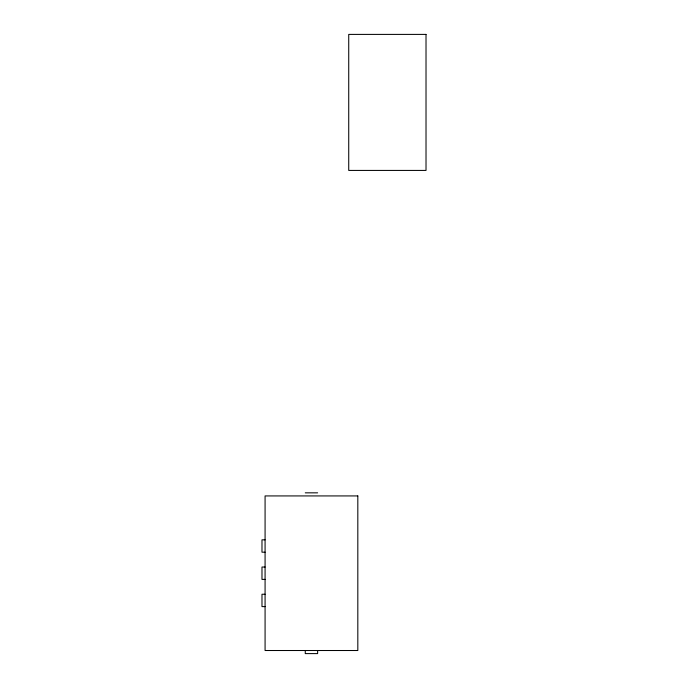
<?xml version="1.0" encoding="UTF-8"?>
<svg xmlns="http://www.w3.org/2000/svg" width="688" height="688" viewBox="0 0 688 688"><rect width="100%" height="100%" fill="white"/><g stroke="black" fill="none" stroke-linecap="round" stroke-linejoin="round"><path stroke-width="1.03" d="M305.266 492.84L317.632 492.84M265.078 539.831L261.982 539.831L261.982 552.197L265.078 552.197M265.078 567.032L261.982 567.032L261.982 579.399L265.078 579.399M265.078 594.243L261.982 594.243L261.982 606.61L265.078 606.61M317.632 650.513L317.632 653.6L305.266 653.6L305.266 650.513M426.018 34.4L348.73 34.4L348.73 170.426L426.018 170.426L426.018 34.4M357.82 495.928L265.078 495.928L265.078 650.513L357.82 650.513L357.82 495.928"/></g></svg>
